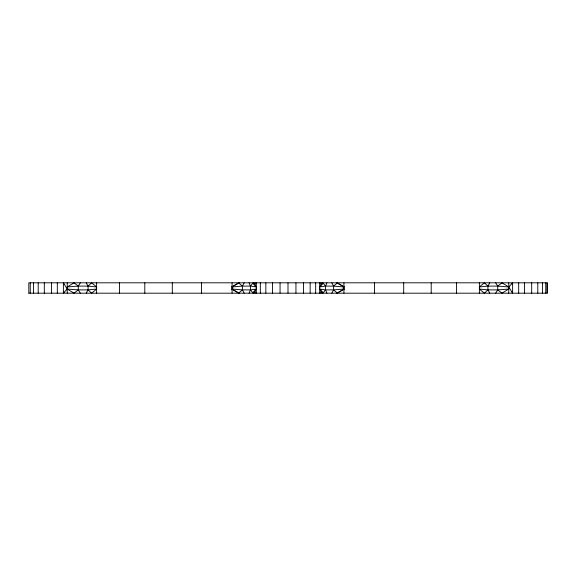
<?xml version="1.0" encoding="UTF-8"?>
<svg xmlns="http://www.w3.org/2000/svg" width="576" height="576" viewBox="0 0 576 576"><rect width="100%" height="100%" fill="white"/><g stroke="black" fill="none" stroke-linecap="round" stroke-linejoin="round"><path stroke-width="0.86" d="M249.041 293.184L250.481 289.901L250.481 286.099L249.041 282.816M326.959 293.184L325.519 289.901L325.519 286.099L326.959 282.816M244.195 293.184L242.402 289.901L242.402 286.099L244.195 282.816M331.805 293.184L333.598 289.901L333.598 286.099L331.805 282.816M86.22 293.184L88.078 289.901L88.078 286.099L86.22 282.816M489.78 293.184L487.922 289.901L487.922 286.099L489.78 282.816M80.338 293.184L78.286 289.901L78.286 286.099L80.338 282.816M495.662 293.184L497.714 289.901L497.714 286.099L495.662 282.816M250.481 286.099L253.08 282.816L256.306 286.963L250.481 286.099L242.402 286.099L232.063 286.963L238.536 282.816L242.402 286.099M325.519 289.901L322.92 293.184L319.694 289.037L325.519 289.901L333.598 289.901L343.937 289.037L337.464 293.184L333.598 289.901M88.078 286.099L91.649 282.816L96.624 286.963L88.078 286.099L78.286 286.099L67.241 286.963L74.016 282.816L78.286 286.099M487.922 289.901L484.351 293.184L479.376 289.037L487.922 289.901L497.714 289.901L508.759 289.037L501.984 293.184L497.714 289.901M242.402 289.901L238.536 293.184L232.063 289.037L242.402 289.901L250.481 289.901L256.306 289.037L253.08 293.184L250.481 289.901M333.598 286.099L337.464 282.816L343.937 286.963L333.598 286.099L325.519 286.099L319.694 286.963L322.92 282.816L325.519 286.099M78.286 289.901L74.016 293.184L67.241 289.037L63.374 282.816L63.374 293.184L67.241 289.037L78.286 289.901L88.078 289.901L96.624 289.037L91.649 293.184L88.078 289.901M497.714 286.099L501.984 282.816L508.759 286.963L512.626 293.184L512.626 282.816L508.759 286.963L497.714 286.099L487.922 286.099L479.376 286.963L484.351 282.816L487.922 286.099M239.414 282.816L231.494 286.963L233.237 286.841M336.586 293.184L344.506 289.037L342.763 289.159M28.8 293.184L547.2 293.184L547.2 282.816L28.8 282.816L28.85 293.184M342.763 286.841L344.506 286.963L336.586 282.816M233.237 289.159L231.494 289.037L239.414 293.184M547.15 282.816L547.15 293.184M545.753 282.816L545.753 293.184M542.578 282.816L542.578 293.184M537.804 282.816L537.804 293.184M531.684 282.816L531.684 293.184M524.542 282.816L524.542 293.184M518.681 282.816L518.681 293.184M512.302 282.816L512.302 284.544M512.302 291.456L512.302 293.184M508.759 282.816L508.759 293.184M479.376 282.816L479.376 293.184M456.545 282.816L456.545 293.184M431.194 282.816L431.194 293.184M403.697 282.816L403.697 293.184M374.465 282.816L374.465 293.184M343.937 282.816L343.937 293.184M322.157 282.816L322.157 284.544M322.157 291.456L322.157 293.184M320.89 282.816L320.89 286.272M320.89 289.728L320.89 293.184M319.694 282.816L319.694 293.184M315.67 282.816L315.67 293.184M310.162 282.816L310.162 293.184M303.466 282.816L303.466 293.184M295.949 282.816L295.949 293.184M288 282.816L288 293.184M280.051 282.816L280.051 293.184M272.534 282.816L272.534 293.184M265.838 282.816L265.838 293.184M260.33 282.816L260.33 293.184M256.306 282.816L256.306 293.184M255.11 282.816L255.11 286.272M255.11 289.728L255.11 293.184M253.843 282.816L253.843 284.544M253.843 291.456L253.843 293.184M232.063 282.816L232.063 293.184M201.535 282.816L201.535 293.184M172.303 282.816L172.303 293.184M144.806 282.816L144.806 293.184M119.455 282.816L119.455 293.184M96.624 282.816L96.624 293.184M67.241 282.816L67.241 293.184M63.698 282.816L63.698 284.544M63.698 291.456L63.698 293.184M57.319 282.816L57.319 293.184M51.458 282.816L51.458 293.184M44.316 282.816L44.316 293.184M38.196 282.816L38.196 293.184M33.422 282.816L33.422 293.184M30.247 282.816L30.247 293.184"/></g></svg>
